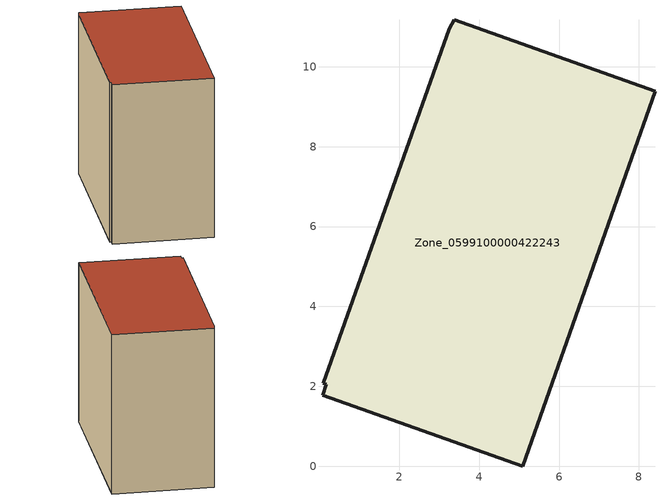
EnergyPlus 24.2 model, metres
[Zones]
Zone_0599100000422243
 floor ground (C_G): 0.08,1.78 0.17,2.05 0.1,2.08 3.25,10.95 3.38,11.18 8.4,9.39 5.08,0 z0.49
 wall outside (C_F): 0.17,2.05 0.08,1.78 5.08,0 8.4,9.39 3.38,11.18 3.25,10.95 0.1,2.08 0.17,2.05 z0.49:9.3
 roof outside (C_R): 3.38,11.18 3.25,10.95 0.1,2.08 0.17,2.05 0.08,1.78 5.08,0 8.4,9.39 z9.3
[BUILDING]
Pand.0599100000422243: North Axis=0; Terrain=City; Loads Convergence Tolerance Value=0.04; Temperature Convergence Tolerance Value=0.4; Solar Distribution=FullExterior; Maximum Number of Warmup Days=25; Minimum Number of Warmup Days=1
[Site:Location]
Rotterdam.The.Hague.AP_ZH_NLD Design_Conditions: Latitude=51.96; Longitude=4.45; Time Zone=1; Elevation=-4.5
[SITE:GROUNDTEMPERATURE:BUILDINGSURFACE]
18, 18, 18, 18, 18, 18, 18, 18, 18, 18, 18, 18
[MATERIAL] Thermal Absorptance=0.9; Solar Absorptance=0.7; Visible Absorptance=0.7
Name | Roughness | Thickness | Conductivity | Density | Specific Heat
G.TI.1992-2005 | MediumSmooth | 0.15 | 0.06 | 540 | 1210
F.TI.1992-2005 | Rough | 0.3 | 0.12 | 1920 | 840
R.TI.1992-2005 | MediumRough | 0.2 | 0.08 | 1500 | 1000
[CONSTRUCTION]
C_G: G.TI.1992-2005
C_F: F.TI.1992-2005
C_R: R.TI.1992-2005
[ZONE]
Zone_0599100000422243: Type=1; Multiplier=1; Ceiling Height=Autocalculate; Volume=Autocalculate; Floor Area=autocalculate; Part of Total Floor Area=Yes
[ZONEINFILTRATION:DESIGNFLOWRATE]
Infil_Zone_0599100000422243: Zone or ZoneList or Space or SpaceList=Zone_0599100000422243; Schedule=AlwaysOn; Design Flow Rate Calculation Method=Flow/Area; Flow Rate per Floor Area=0.0015; Constant Term Coefficient=1; Temperature Term Coefficient=0; Velocity Term Coefficient=0; Velocity Squared Term Coefficient=0
[HVACTEMPLATE:ZONE:IDEALLOADSAIRSYSTEM]
Zone_0599100000422243: Maximum Heating Supply Air Temperature=50; Minimum Cooling Supply Air Temperature=13; Maximum Heating Supply Air Humidity Ratio=0.0156; Minimum Cooling Supply Air Humidity Ratio=0.0077; Heating Limit=NoLimit; Cooling Limit=NoLimit; Dehumidification Control Type=ConstantSensibleHeatRatio; Cooling Sensible Heat Ratio=0.7; Dehumidification Setpoint=60; Humidification Control Type=None; Humidification Setpoint=30; Outdoor Air Method=None; Outdoor Air Flow Rate per Person=0.00944; Outdoor Air Flow Rate per Zone Floor Area=0; Outdoor Air Flow Rate per Zone=0; Demand Controlled Ventilation Type=None; Outdoor Air Economizer Type=NoEconomizer; Heat Recovery Type=None; Sensible Heat Recovery Effectiveness=0.7; Latent Heat Recovery Effectiveness=0.65
[ZONECONTROL:THERMOSTAT]
ThermostatControl_Zone_0599100000422243: Zone or ZoneList=Zone_0599100000422243; Control Type Schedule=DualSetpointControlType; Control 1=Thermostat_Zone_0599100000422243; Temperature Difference Between Cutout And Setpoint=0
[THERMOSTATSETPOINT:DUALSETPOINT]
Thermostat_Zone_0599100000422243: Heating Setpoint Temperature Schedule=HeatingSetpoint_Zone_0599100000422243; Cooling Setpoint Temperature Schedule=CoolingSetpoint_Zone_0599100000422243
[SCHEDULE:COMPACT]
HeatingSetpoint_Zone_0599100000422243: Through: 12/31, For: AllDays, Until: 24:00, 21
CoolingSetpoint_Zone_0599100000422243: Through: 12/31, For: AllDays, Until: 24:00, 24
DualSetpointControlType: Through: 12/31, For: AllDays, Until: 24:00, 4
AlwaysOn: Through: 12/31, For: AllDays, Until: 24:00, 1
